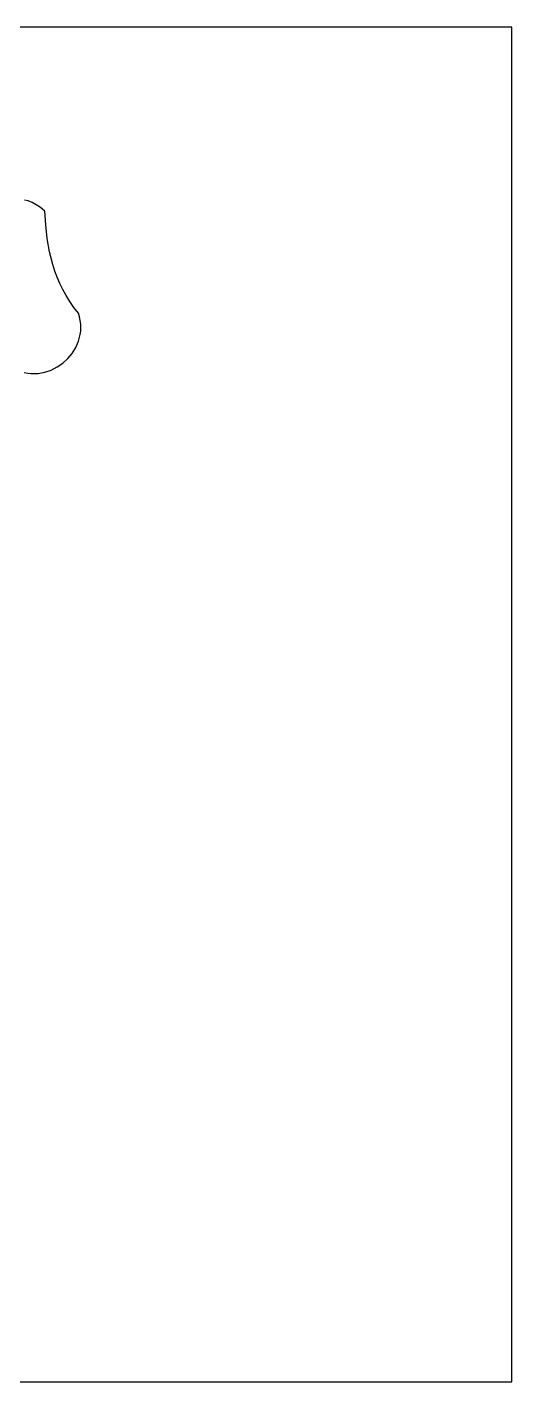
# Model space of a CAD drawing. Extents: x 0 to 706, y 0 to 706.
# Drawn here: x 453 to 706, y 0 to 706 of the extents above; entities that cross this region are included whole.
import ezdxf

# ---------------------------------------------------------------- set-up
doc = ezdxf.new("R2010")
doc.units = 0

msp = doc.modelspace()

# ---------------------------------------------------------------- linework, layer by layer
at = {"layer": 'BACKGROUND'}
for p, q in [((705.554, 705.553127), (0, 705.553127)), ((705.554, -0.000873), (705.554, 705.553127)), ((0, -0.000873), (705.554, -0.000873))]:
    msp.add_line(p, q, dxfattribs=at)
at = {"layer": 'OBJECTS'}
for p, q in [((453.681705, 614.993278), (451.700737, 615.500827)), ((455.734364, 614.178366), (453.681705, 614.993278)), ((457.853018, 613.038927), (455.734364, 614.178366)), ((460.03197, 611.5578), (457.853018, 613.038927)), ((462.265527, 609.717822), (460.03197, 611.5578)), ((462.80621, 602.53487), (462.265527, 609.717822)), ((463.62982, 595.488525), (462.80621, 602.53487)), ((464.831242, 588.588288), (463.62982, 595.488525)), ((466.505357, 581.843654), (464.831242, 588.588288)), ((467.549326, 578.532657), (466.505357, 581.843654)), ((468.74705, 575.264123), (467.549326, 578.532657)), ((470.11039, 572.039238), (468.74705, 575.264123)), ((471.651205, 568.859191), (470.11039, 572.039238)), ((473.381356, 565.725168), (471.651205, 568.859191)), ((475.312703, 562.638356), (473.381356, 565.725168)), ((477.457108, 559.599944), (475.312703, 562.638356)), ((479.82643, 556.611117), (477.457108, 559.599944)), ((480.39791, 554.686256), (479.82643, 556.611117)), ((479.82643, 556.611117), (479.82643, 556.611117)), ((480.794625, 552.776054), (480.39791, 554.686256)), ((481.02325, 550.885828), (480.794625, 552.776054)), ((481.090455, 549.020895), (481.02325, 550.885828)), ((479.878541, 541.920432), (480.7673, 545.388175)), ((480.7673, 545.388175), (481.002914, 547.186571)), ((481.002914, 547.186571), (481.090455, 549.020895)), ((476.61774, 535.650026), (478.477561, 538.660204)), ((478.477561, 538.660204), (479.878541, 541.920432)), ((468.819052, 528.545174), (471.735105, 530.549974)), ((471.735105, 530.549974), (474.352461, 532.932438)), ((474.352461, 532.932438), (476.61774, 535.650026)), ((451.626705, 525.67491), (453.431747, 525.337673)), ((453.431747, 525.337673), (455.235515, 525.153341)), ((455.235515, 525.153341), (458.812535, 525.222119)), ((458.812535, 525.222119), (462.304386, 525.838709)), ((462.304386, 525.838709), (465.657686, 526.960573)), ((465.657686, 526.960573), (468.819052, 528.545174))]:
    msp.add_line(p, q, dxfattribs=at)

doc.saveas('drawing.dxf')
